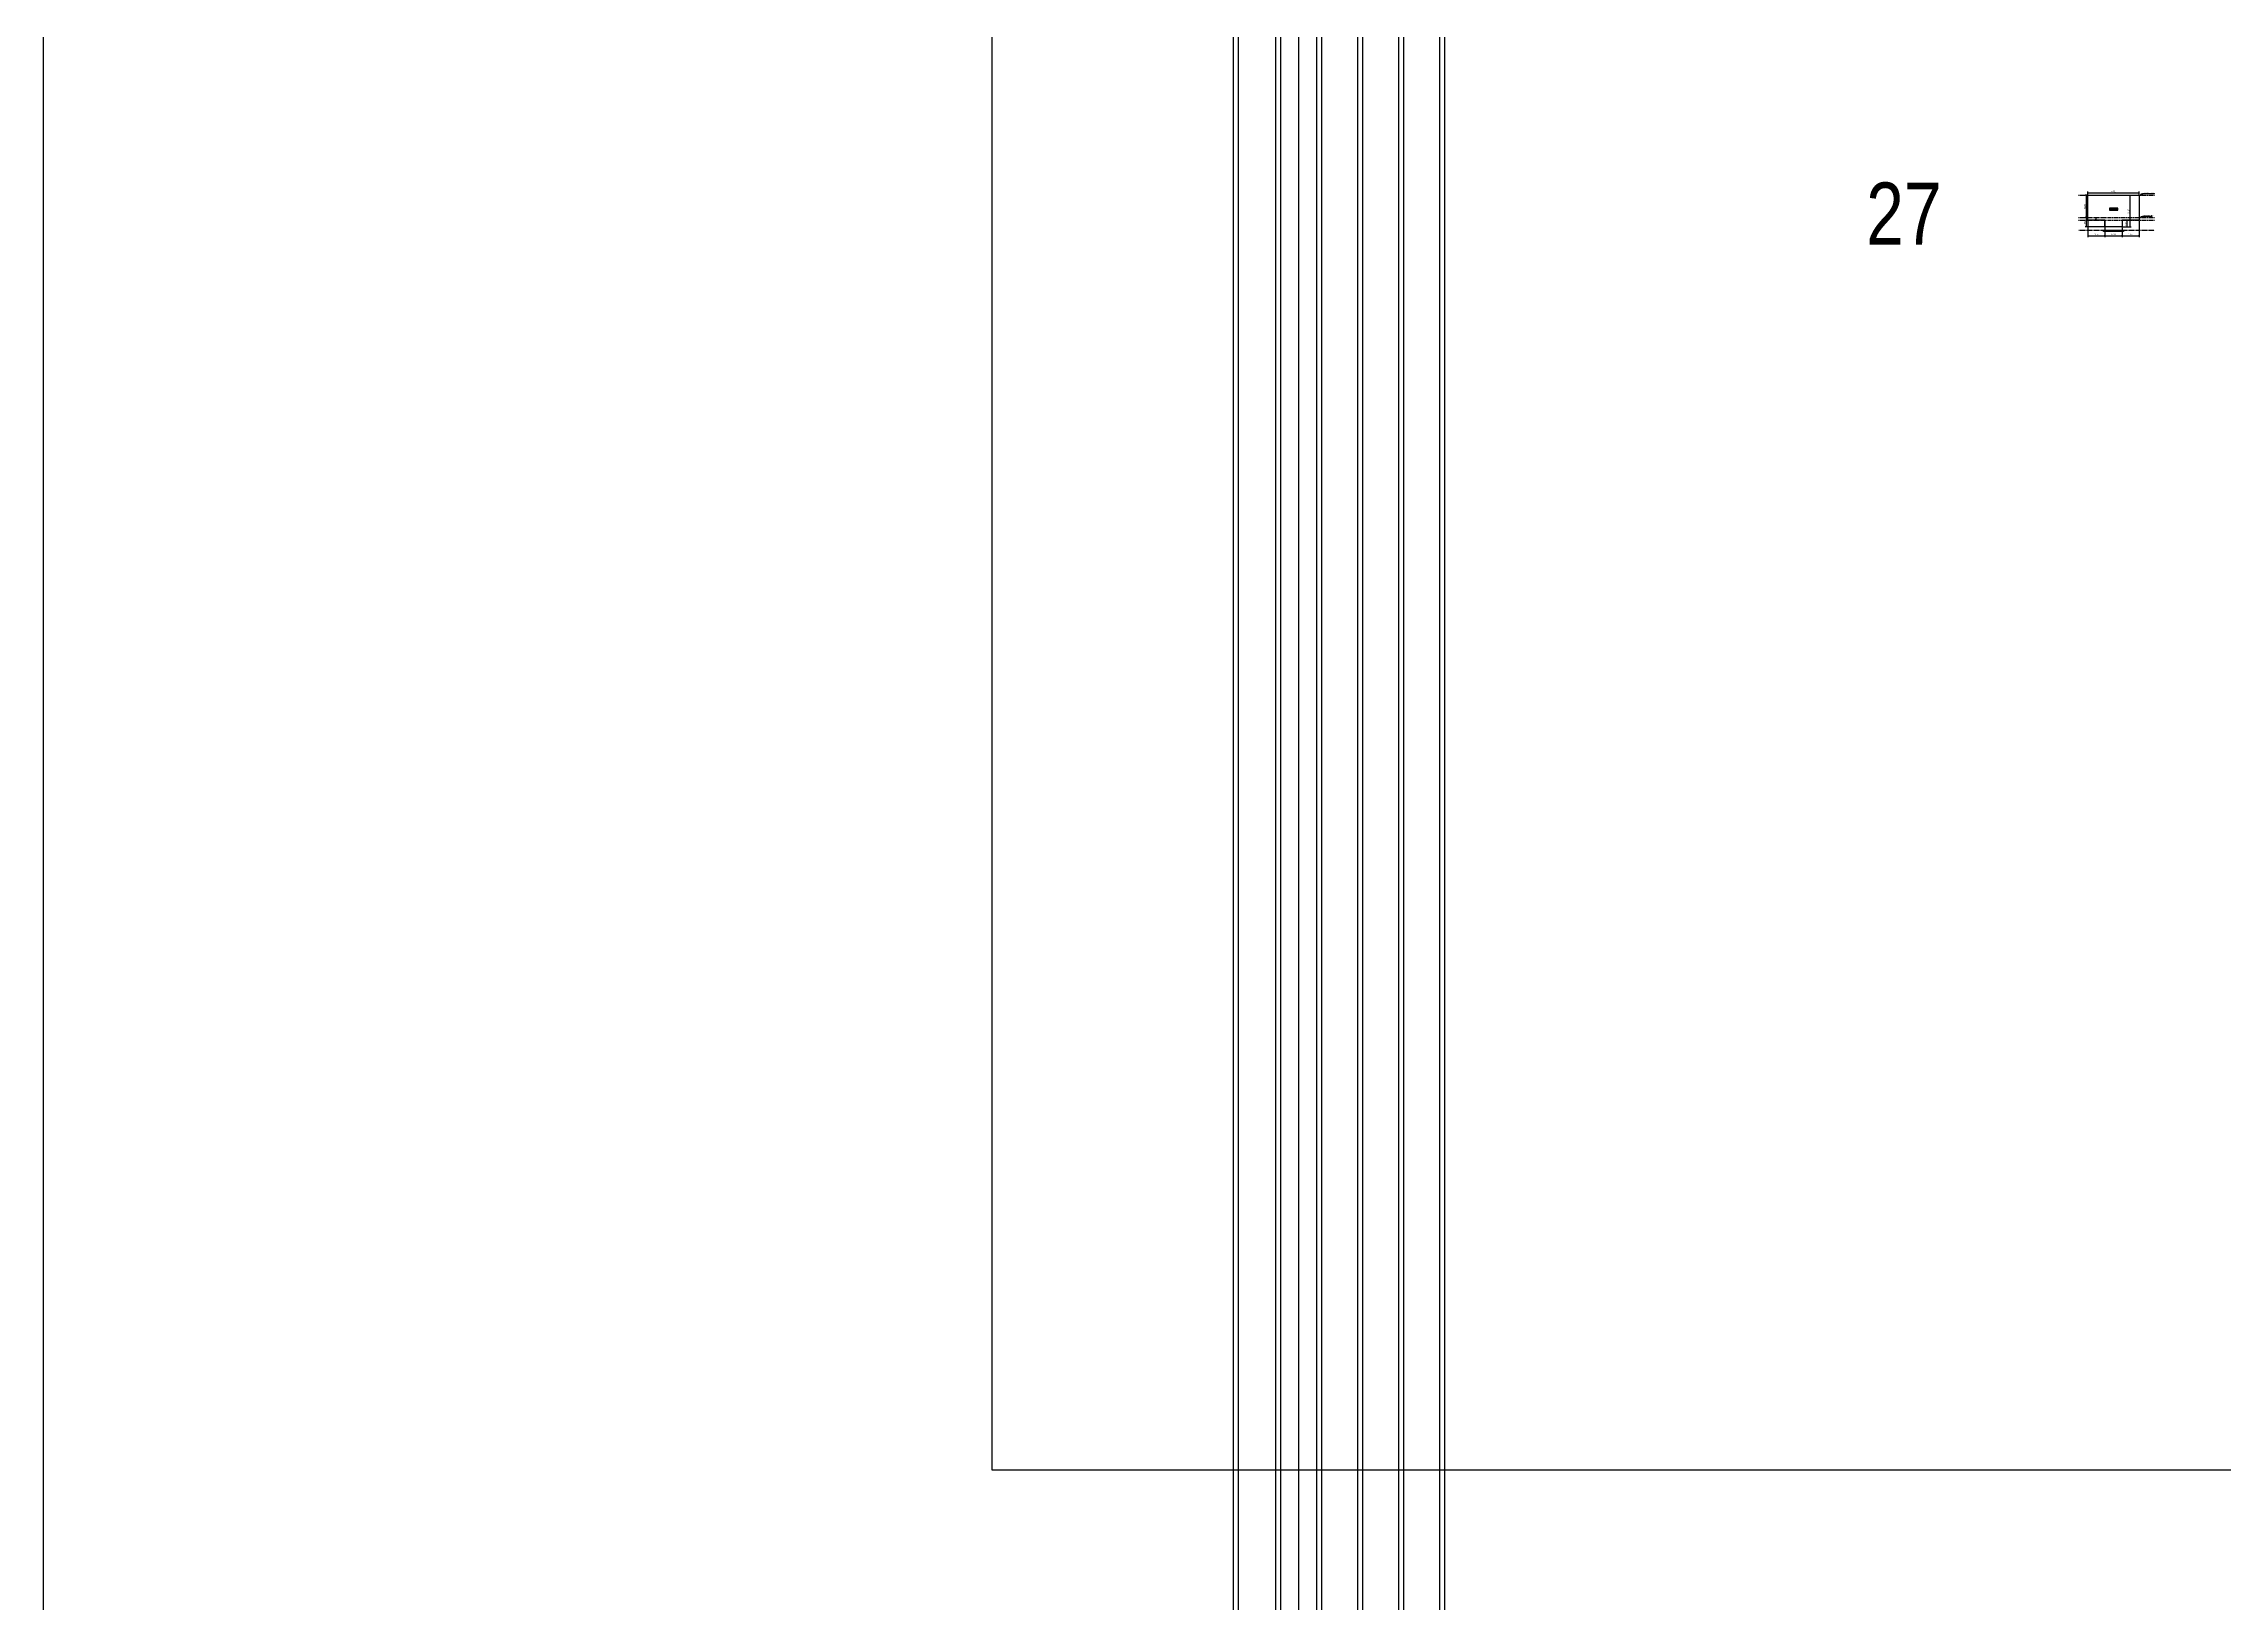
# Model space of a CAD drawing. Header units: centimetres. Extents: x -6122352 to 4157695, y -1694241 to 1947892.
# Drawn here: x 3211363 to 3386433, y 415299 to 540547 of the extents above; entities that cross this region are included whole.
import ezdxf
from ezdxf.enums import TextEntityAlignment as Align

# ---------------------------------------------------------------- set-up
doc = ezdxf.new("R2010")
doc.units = ezdxf.units.CM
doc.header["$MEASUREMENT"] = 0
doc.header["$PDMODE"] = 66
doc.header["$PDSIZE"] = 100
doc.linetypes.add('DASHED2', pattern=[0.375, 0.25, -0.125])
doc.linetypes.add('HIDDEN', pattern=[0.375, 0.25, -0.125])
for name, color, linetype in [('00-MI-DIM', 7, 'Continuous'), ('@MI-TYPE-01', 30, 'Continuous'), ('@MI-TYPE-02', 6, 'Continuous'), ('JML-Dimension', 1, 'Continuous'), ('PANEL-TAGS', 7, 'Continuous'), ('SECTION', 130, 'Continuous')]:
    doc.layers.add(name, color=color, linetype=linetype)
doc.styles.add('Arial Narrow', font='ARIALN.TTF', dxfattribs={"width": 0.95, "height": 500})
doc.styles.add('PANELTAG_STYLE', font='arial.ttf')
doc.styles.add('Schueco-BEMSTIL', font='isocpeur.ttf', dxfattribs={"width": 0.9})
doc.styles.add('txt-Pisa-std', font='arial.ttf', dxfattribs={"width": 0.8})
doc.dimstyles.new('MI- JWC-TXT-2.5 MM', dxfattribs={"dimscale": 1.5, "dimtxt": 2.5, "dimasz": 1, "dimexe": 2, "dimexo": 1, "dimgap": 1, "dimtad": 1, "dimdec": 0, "dimdsep": 46, "dimtxsty": 'Schueco-BEMSTIL', "dimblk": 'OPEN30', "dimcen": 0, "dimdle": 2, "dimclrd": 140, "dimclre": 8, "dimclrt": 40, "dimadec": 0, "dimazin": 2, "dimtfac": 1, "dimtdec": 0, "dimtix": 1, "dimtmove": 2, "dimatfit": 3, "dimldrblk": 'OPEN', "dimfxl": 2, "dimlwd": -1, "dimlwe": -1, "dimarcsym": 0})

# ---------------------------------------------------------------- blocks, each defined once
blk = doc.blocks.new('_Open30')
at = {"color": 0, "linetype": 'ByBlock', "lineweight": -2}
for p, q in [((-1, 0.3), (0, 0)), ((0, 0), (-1, -0.3)), ((0, 0), (-1, 0))]:
    blk.add_line(p, q, dxfattribs=at)
blk = doc.blocks.new('*D3204')
at = {"layer": '00-MI-DIM', "color": 8, "transparency": 16777216}
for p, q in [((3375477, 528422), (3375477, 528665)), ((3379593, 528422), (3379593, 528665))]:
    blk.add_line(p, q, dxfattribs=at)
at = {"layer": '00-MI-DIM', "color": 140, "transparency": 16777216}
blk.add_line((3375527, 528565), (3379543, 528565), dxfattribs=at)
at = {"layer": 'Defpoints', "color": 0, "transparency": 16777216}
for p in [(3375477, 528372), (3379593, 528565), (3379593, 528372)]:
    blk.add_point(p, dxfattribs=at)
at = {"layer": '00-MI-DIM', "color": 140, "transparency": 16777216, "xscale": 50, "yscale": 50, "zscale": 50, "rotation": 180}
blk.add_blockref('_Open30', (3375477, 528565), dxfattribs=at)
at = {"layer": '00-MI-DIM', "color": 140, "transparency": 16777216, "xscale": 50, "yscale": 50, "zscale": 50}
blk.add_blockref('_Open30', (3379593, 528565), dxfattribs=at)
at = {"layer": '00-MI-DIM', "color": 40, "transparency": 16777216, "insert": (3377535, 528677), "char_height": 125, "attachment_point": 5, "style": 'Schueco-BEMSTIL'}
blk.add_mtext('4116', dxfattribs=at)
blk = doc.blocks.new('_Open')
at = {"color": 0, "linetype": 'ByBlock', "lineweight": -2}
for p, q in [((-1, 0), (0, 0)), ((-1, 0), (0, 0)), ((0, 0), (-1, 0))]:
    blk.add_line(p, q, dxfattribs=at)
blk = doc.blocks.new('*D3205')
at = {"layer": '00-MI-DIM', "color": 8, "transparency": 16777216}
for p, q in [((3375427, 528372), (3375246, 528372)), ((3375445, 526572), (3375246, 526572))]:
    blk.add_line(p, q, dxfattribs=at)
at = {"layer": '00-MI-DIM', "color": 140, "transparency": 16777216}
blk.add_line((3375346, 528322), (3375346, 526622), dxfattribs=at)
at = {"layer": 'Defpoints', "color": 0, "transparency": 16777216}
for p in [(3375477, 528372), (3375346, 526572), (3375495, 526572)]:
    blk.add_point(p, dxfattribs=at)
at = {"layer": '00-MI-DIM', "color": 140, "transparency": 16777216, "xscale": 50, "yscale": 50, "zscale": 50}
for p, rotation in [((3375346, 528372), 90), ((3375346, 526572), 270)]:
    blk.add_blockref('_Open30', p, dxfattribs=dict(at, rotation=rotation))
at = {"layer": '00-MI-DIM', "color": 40, "transparency": 16777216, "insert": (3375233, 527472), "char_height": 125, "attachment_point": 5, "rotation": 90, "style": 'Schueco-BEMSTIL'}
blk.add_mtext('1800', dxfattribs=at)
blk = doc.blocks.new('*D3206')
at = {"layer": '00-MI-DIM', "color": 8, "transparency": 16777216}
for p, q in [((3375427, 526572), (3375246, 526572)), ((3376785, 525822), (3375246, 525822))]:
    blk.add_line(p, q, dxfattribs=at)
at = {"layer": '00-MI-DIM', "color": 140, "transparency": 16777216}
blk.add_line((3375346, 526522), (3375346, 525872), dxfattribs=at)
at = {"layer": 'Defpoints', "color": 0, "transparency": 16777216}
for p in [(3375346, 525822), (3375477, 526572), (3376835, 525822)]:
    blk.add_point(p, dxfattribs=at)
at = {"layer": '00-MI-DIM', "color": 140, "transparency": 16777216, "xscale": 50, "yscale": 50, "zscale": 50}
for p, rotation in [((3375346, 526572), 90), ((3375346, 525822), 270)]:
    blk.add_blockref('_Open30', p, dxfattribs=dict(at, rotation=rotation))
at = {"layer": '00-MI-DIM', "color": 40, "transparency": 16777216, "insert": (3375233, 526197), "char_height": 125, "attachment_point": 5, "rotation": 90, "style": 'Schueco-BEMSTIL'}
blk.add_mtext('750', dxfattribs=at)
blk = doc.blocks.new('*D3207')
at = {"layer": '00-MI-DIM', "color": 140, "transparency": 16777216}
blk.add_line((3376100, 526522), (3376100, 526422), dxfattribs=at)
at = {"layer": '00-MI-DIM', "color": 8, "transparency": 16777216}
for p, q in [((3376121, 526572), (3376200, 526572)), ((3376121, 526372), (3376200, 526372))]:
    blk.add_line(p, q, dxfattribs=at)
at = {"layer": 'Defpoints', "color": 0, "transparency": 16777216}
for p in [(3376071, 526572), (3376071, 526372), (3376100, 526372)]:
    blk.add_point(p, dxfattribs=at)
at = {"layer": '00-MI-DIM', "color": 140, "transparency": 16777216, "xscale": 50, "yscale": 50, "zscale": 50}
for p, rotation in [((3376100, 526572), 90), ((3376100, 526372), 270)]:
    blk.add_blockref('_Open30', p, dxfattribs=dict(at, rotation=rotation))
at = {"layer": '00-MI-DIM', "color": 40, "transparency": 16777216, "insert": (3376102, 526472), "char_height": 125, "attachment_point": 5, "rotation": 90, "style": 'Schueco-BEMSTIL'}
blk.add_mtext('200', dxfattribs=at)
blk = doc.blocks.new('*D3208')
at = {"layer": '00-MI-DIM', "color": 8, "transparency": 16777216}
for p, q in [((3378834, 528372), (3378939, 528372)), ((3378285, 525822), (3378939, 525822))]:
    blk.add_line(p, q, dxfattribs=at)
at = {"layer": '00-MI-DIM', "color": 140, "transparency": 16777216}
blk.add_line((3378839, 528322), (3378839, 525872), dxfattribs=at)
at = {"layer": 'Defpoints', "color": 0, "transparency": 16777216}
for p in [(3378784, 528372), (3378235, 525822), (3378839, 525822)]:
    blk.add_point(p, dxfattribs=at)
at = {"layer": '00-MI-DIM', "color": 140, "transparency": 16777216, "xscale": 50, "yscale": 50, "zscale": 50}
for p, rotation in [((3378839, 528372), 90), ((3378839, 525822), 270)]:
    blk.add_blockref('_Open30', p, dxfattribs=dict(at, rotation=rotation))
at = {"layer": '00-MI-DIM', "color": 40, "transparency": 16777216, "insert": (3378727, 527097), "char_height": 125, "attachment_point": 5, "rotation": 90, "style": 'Schueco-BEMSTIL'}
blk.add_mtext('2550', dxfattribs=at)
blk = doc.blocks.new('*D3209')
at = {"layer": '00-MI-DIM', "color": 8, "transparency": 16777216}
for p, q in [((3375477, 526322), (3375477, 525016)), ((3376835, 526322), (3376835, 525016))]:
    blk.add_line(p, q, dxfattribs=at)
at = {"layer": '00-MI-DIM', "color": 140, "transparency": 16777216}
blk.add_line((3375527, 525116), (3376785, 525116), dxfattribs=at)
at = {"layer": 'Defpoints', "color": 0, "transparency": 16777216}
for p in [(3375477, 526372), (3376835, 526372), (3376835, 525116)]:
    blk.add_point(p, dxfattribs=at)
at = {"layer": '00-MI-DIM', "color": 140, "transparency": 16777216, "xscale": 50, "yscale": 50, "zscale": 50, "rotation": 180}
blk.add_blockref('_Open30', (3375477, 525116), dxfattribs=at)
at = {"layer": '00-MI-DIM', "color": 140, "transparency": 16777216, "xscale": 50, "yscale": 50, "zscale": 50}
blk.add_blockref('_Open30', (3376835, 525116), dxfattribs=at)
at = {"layer": '00-MI-DIM', "color": 40, "transparency": 16777216, "insert": (3376156, 525229), "char_height": 125, "attachment_point": 5, "style": 'Schueco-BEMSTIL'}
blk.add_mtext('1358', dxfattribs=at)
blk = doc.blocks.new('*D3210')
at = {"layer": '00-MI-DIM', "color": 8, "transparency": 16777216}
for p, q in [((3376835, 526322), (3376835, 525016)), ((3378235, 525772), (3378235, 525016))]:
    blk.add_line(p, q, dxfattribs=at)
at = {"layer": '00-MI-DIM', "color": 140, "transparency": 16777216}
blk.add_line((3376885, 525116), (3378185, 525116), dxfattribs=at)
at = {"layer": 'Defpoints', "color": 0, "transparency": 16777216}
for p in [(3376835, 526372), (3378235, 525822), (3378235, 525116)]:
    blk.add_point(p, dxfattribs=at)
at = {"layer": '00-MI-DIM', "color": 140, "transparency": 16777216, "xscale": 50, "yscale": 50, "zscale": 50, "rotation": 180}
blk.add_blockref('_Open30', (3376835, 525116), dxfattribs=at)
at = {"layer": '00-MI-DIM', "color": 140, "transparency": 16777216, "xscale": 50, "yscale": 50, "zscale": 50}
blk.add_blockref('_Open30', (3378235, 525116), dxfattribs=at)
at = {"layer": '00-MI-DIM', "color": 40, "transparency": 16777216, "insert": (3377535, 525229), "char_height": 125, "attachment_point": 5, "style": 'Schueco-BEMSTIL'}
blk.add_mtext('1400', dxfattribs=at)
blk = doc.blocks.new('*D3211')
at = {"layer": '00-MI-DIM', "color": 8, "transparency": 16777216}
for p, q in [((3378235, 525772), (3378235, 525016)), ((3379593, 526322), (3379593, 525016))]:
    blk.add_line(p, q, dxfattribs=at)
at = {"layer": '00-MI-DIM', "color": 140, "transparency": 16777216}
blk.add_line((3378285, 525116), (3379543, 525116), dxfattribs=at)
at = {"layer": 'Defpoints', "color": 0, "transparency": 16777216}
for p in [(3378235, 525822), (3379593, 526372), (3379593, 525116)]:
    blk.add_point(p, dxfattribs=at)
at = {"layer": '00-MI-DIM', "color": 140, "transparency": 16777216, "xscale": 50, "yscale": 50, "zscale": 50, "rotation": 180}
blk.add_blockref('_Open30', (3378235, 525116), dxfattribs=at)
at = {"layer": '00-MI-DIM', "color": 140, "transparency": 16777216, "xscale": 50, "yscale": 50, "zscale": 50}
blk.add_blockref('_Open30', (3379593, 525116), dxfattribs=at)
at = {"layer": '00-MI-DIM', "color": 40, "transparency": 16777216, "insert": (3378914, 525229), "char_height": 125, "attachment_point": 5, "style": 'Schueco-BEMSTIL'}
blk.add_mtext('1358', dxfattribs=at)
blk = doc.blocks.new('*D3212')
at = {"layer": '@MI-TYPE-02', "color": 8, "transparency": 16777216}
for p, q in [((3378285, 526372), (3378727, 526372)), ((3378285, 525822), (3378727, 525822))]:
    blk.add_line(p, q, dxfattribs=at)
at = {"layer": '@MI-TYPE-02', "color": 140, "transparency": 16777216}
blk.add_line((3378627, 525872), (3378627, 526322), dxfattribs=at)
at = {"layer": 'Defpoints', "color": 0, "transparency": 16777216}
for p in [(3378235, 526372), (3378235, 525822), (3378627, 526372)]:
    blk.add_point(p, dxfattribs=at)
at = {"layer": '@MI-TYPE-02', "color": 140, "transparency": 16777216, "xscale": 50, "yscale": 50, "zscale": 50}
for p, rotation in [((3378627, 526372), 90), ((3378627, 525822), 270)]:
    blk.add_blockref('_Open30', p, dxfattribs=dict(at, rotation=rotation))
at = {"layer": '@MI-TYPE-02', "color": 40, "transparency": 16777216, "insert": (3378515, 526097), "char_height": 125, "attachment_point": 5, "rotation": 90, "style": 'Schueco-BEMSTIL'}
blk.add_mtext('550', dxfattribs=at)
blk = doc.blocks.new('PANELTAG')
at = {"layer": 'PANEL-TAGS', "color": 1}
blk.add_lwpolyline([(-13.5, -3.3), (13.5, -3.3), (13.5, 3.3), (-13.5, 3.3)], close=True, dxfattribs=at)
at = {"layer": 'PANEL-TAGS', "color": 40, "true_color": 0xffd700}
blk.add_solid([(-13.5, -3.3), (13.5, -3.3), (-13.5, 3.3), (13.5, 3.3)], dxfattribs=at)
at = {"layer": 'PANEL-TAGS', "color": 5, "style": 'PANELTAG_STYLE', "width": 0.85}
blk.add_attdef('TAGNO', text='', height=3, dxfattribs=at).set_placement((0, 0), align=Align.MIDDLE)
blk = doc.blocks.new('*U3095')
at = {"layer": 'JML-Dimension'}
h = blk.add_hatch(color=10, dxfattribs=at)
h.dxf.hatch_style = 1
h.paths.add_polyline_path([(0, 0), (-1.5, 2.4), (1.5, 2.4)])
blk.add_line((20.1, 2.4), (1.5, 2.4), dxfattribs=at)
blk.add_lwpolyline([(0, 0), (-1.5, 2.4), (1.5, 2.4), (0, 0)], dxfattribs=at)
at = {"color": 5, "style": 'txt-Pisa-std', "width": 0.8}
blk.add_attdef('+0.0', text='', height=2.5, dxfattribs=at).set_placement((1.9, 2.4), align=Align.BOTTOM_LEFT)
blk = doc.blocks.new('*U1106')
at = {"layer": 'JML-Dimension'}
h = blk.add_hatch(color=10, dxfattribs=at)
h.dxf.hatch_style = 1
h.paths.add_polyline_path([(0, 0), (-1.5, 2.4), (1.5, 2.4)])
blk.add_line((24.3, 2.4), (1.5, 2.4), dxfattribs=at)
blk.add_lwpolyline([(0, 0), (-1.5, 2.4), (1.5, 2.4), (0, 0)], dxfattribs=at)
at = {"color": 5, "style": 'txt-Pisa-std', "width": 0.8}
blk.add_attdef('+0.0', text='', height=2.5, dxfattribs=at).set_placement((1.9, 2.4), align=Align.BOTTOM_LEFT)
blk = doc.blocks.new('T3-FOOTING ELEVATION')
at = {"color": 8, "ltscale": 20}
blk.add_lwpolyline([(30306458, 1676116), (30308058, 1676116), (30308058, 1676016), (30306458, 1676016)], close=True, dxfattribs=at)
at = {"color": 6, "linetype": 'HIDDEN', "ltscale": 5, "const_width": 2}
blk.add_lwpolyline([(30306558, 1676366), (30306558, 1676866), (30307958, 1676866), (30307958, 1676366)], dxfattribs=at)
at = {"color": 6, "ltscale": 20, "const_width": 2}
blk.add_lwpolyline([(30306558, 1676366), (30307958, 1676366), (30307958, 1676116), (30306558, 1676116)], close=True, dxfattribs=at)

msp = doc.modelspace()

# ---------------------------------------------------------------- linework, layer by layer
msp.add_lwpolyline([(3211363.15958, 919491.60987), (4157693.39982, 919491.60987), (4157693.39982, -460680.45121), (3211363.15958, -460680.45121)], close=True)
at = {"layer": '00-MI-DIM', "color": 6}
msp.add_lwpolyline([(3287503.15085, 660547.56298), (3885407.02953, 660547.56298), (3885407.02953, 425989.90973), (3287503.15085, 425989.90973)], close=True, dxfattribs=at)
at = {"layer": '@MI-TYPE-01', "color": 8}
for p in [(3306895.54795, 66904.0793), (3307295.54794, 66904.00839), (3310281.84683, 66900.55936), (3310681.84682, 66900.48846), (3312122.06028, 66900.20124), (3312132.06217, 66903.03596), (3313572.33455, 66900.47028), (3313972.33495, 66902.70944), (3316862.82259, 66902.19709), (3317262.82226, 66900.31029), (3317272.79744, 66900.30452), (3320153.31016, 66901.25174), (3320553.31015, 66901.18084), (3323443.7977, 66900.20302), (3323843.77352, 66899.97153)]:
    msp.add_xline(p, (0, 1), dxfattribs=at)
at = {"layer": '@MI-TYPE-02', "color": 160, "linetype": 'DASHED2', "ltscale": 300}
for points in [[(3374710.81661, 528372.15575), (3380832.68978, 528372.15575)], [(3374710.81661, 526572.15575), (3380832.68978, 526572.15575)], [(3374710.81661, 526372.15575), (3380832.68978, 526372.15575)], [(3374735.64008, 525562.15575), (3380832.68978, 525562.15575)]]:
    msp.add_lwpolyline(points, dxfattribs=at)
at = {"layer": '@MI-TYPE-02', "color": 30}
msp.add_lwpolyline([(3375477.19046, 528372.15575), (3379593.19046, 528372.15575), (3379593.19046, 526372.15575), (3378235.19046, 526372.15575), (3378235.19046, 525822.15575), (3376835.19046, 525822.15575), (3376835.19046, 526372.15575), (3375477.19046, 526372.15575)], close=True, dxfattribs=at)

# ---------------------------------------------------------------- block references
at = {"color": 2}
msp.add_blockref('T3-FOOTING ELEVATION', (-26929722.9711, -1150543.71801), dxfattribs=at)
at = {"layer": 'PANEL-TAGS', "color": 94}
ref = msp.add_blockref('PANELTAG', (3377535.19046, 527262.60989), dxfattribs=dict(at, xscale=25, yscale=25, zscale=25))
ref.add_attrib('TAGNO', 'T2-G5-080', dxfattribs={"color": 5, "height": 75, "style": 'PANELTAG_STYLE', "width": 0.85}).set_placement((3377535.19046, 527262.60989), align=Align.MIDDLE_CENTER)
at = {"layer": 'SECTION', "color": 6}
ref = msp.add_blockref('*U1106', (3379795.45074, 528372.15575), dxfattribs=dict(at, xscale=42.30147098076819, yscale=42.30147098076819, zscale=42.30147098076819))
ref.add_attrib('+0.0', '+39.83m  TOW', (3379874.57939, 528472.41282), dxfattribs={"layer": 'JML-Dimension', "color": 5, "height": 105.7536775, "style": 'txt-Pisa-std', "width": 0.8})
ref = msp.add_blockref('*U3095', (3379795.45074, 526572.15575), dxfattribs=dict(at, xscale=42.30147098076819, yscale=42.30147098076819, zscale=42.30147098076819))
ref.add_attrib('+0.0', '+38.03m  BYL', (3379874.57939, 526672.41282), dxfattribs={"layer": 'JML-Dimension', "color": 5, "height": 105.7536775, "style": 'txt-Pisa-std', "width": 0.8})

# ---------------------------------------------------------------- texts
at = {"layer": '00-MI-DIM', "color": 6, "insert": (3357676.35331, 529389.99952), "char_height": 5000, "attachment_point": 1, "style": 'Arial Narrow'}
msp.add_mtext_dynamic_manual_height_columns('27', width=73699.0314771, gutter_width=2500, heights=[0], dxfattribs=at)

# ---------------------------------------------------------------- dimensions: what is measured, and where the dimension line sits
at = {"layer": '00-MI-DIM', "color": 30}
for base, p1, p2, picture, middle in [((3379593.19046, 528564.92615), (3375477.19046, 528372.15575), (3379593.19046, 528372.15575), '*D3204', (3377535.19046, 528677.42615)), ((3376835.19046, 525116.30676), (3375477.19046, 526372.15575), (3376835.19046, 526372.15575), '*D3209', (3376156.19046, 525228.80676)), ((3378235.19046, 525116.30676), (3376835.19046, 526372.15575), (3378235.19046, 525822.15575), '*D3210', (3377535.19046, 525228.80676)), ((3379593.19046, 525116.30676), (3378235.19046, 525822.15575), (3379593.19046, 526372.15575), '*D3211', (3378914.19046, 525228.80676))]:
    dim = msp.add_linear_dim(base=base, p1=p1, p2=p2, dimstyle='MI- JWC-TXT-2.5 MM', dxfattribs=at)
    dim.commit()
    dim.dimension.update_dxf_attribs({"geometry": picture, "text_midpoint": middle})
for base, p1, p2, picture, middle in [((3375345.92818, 526572.15575), (3375477.19046, 528372.15575), (3375494.99562, 526572.15575), '*D3205', (3375233.42818, 527472.15575)), ((3378839.47982, 525822.15575), (3378783.68711, 528372.15575), (3378235.19046, 525822.15575), '*D3208', (3378726.97982, 527097.15575)), ((3375345.92818, 525822.15575), (3375477.19046, 526572.15575), (3376835.19046, 525822.15575), '*D3206', (3375233.42818, 526197.15575))]:
    dim = msp.add_linear_dim(base=base, p1=p1, p2=p2, angle=90, dimstyle='MI- JWC-TXT-2.5 MM', dxfattribs=at)
    dim.commit()
    dim.dimension.update_dxf_attribs({"geometry": picture, "text_midpoint": middle})
dim = msp.add_linear_dim(base=(3376099.61273, 526372.15575), p1=(3376070.80023, 526572.15575), p2=(3376070.80023, 526372.15575), angle=90, dimstyle='MI- JWC-TXT-2.5 MM', dxfattribs=at)
dim.commit()
dim.dimension.update_dxf_attribs({"geometry": '*D3207', "text_midpoint": (3376102.11273, 526472.15575), "dimtype": 160})
at = {"layer": '@MI-TYPE-02', "color": 94}
dim = msp.add_linear_dim(base=(3378627.14487, 526372.15575), p1=(3378235.19046, 525822.15575), p2=(3378235.19046, 526372.15575), angle=90, dimstyle='MI- JWC-TXT-2.5 MM', dxfattribs=at)
dim.commit()
dim.dimension.update_dxf_attribs({"geometry": '*D3212', "text_midpoint": (3378514.64487, 526097.15575)})

doc.saveas('drawing.dxf')
